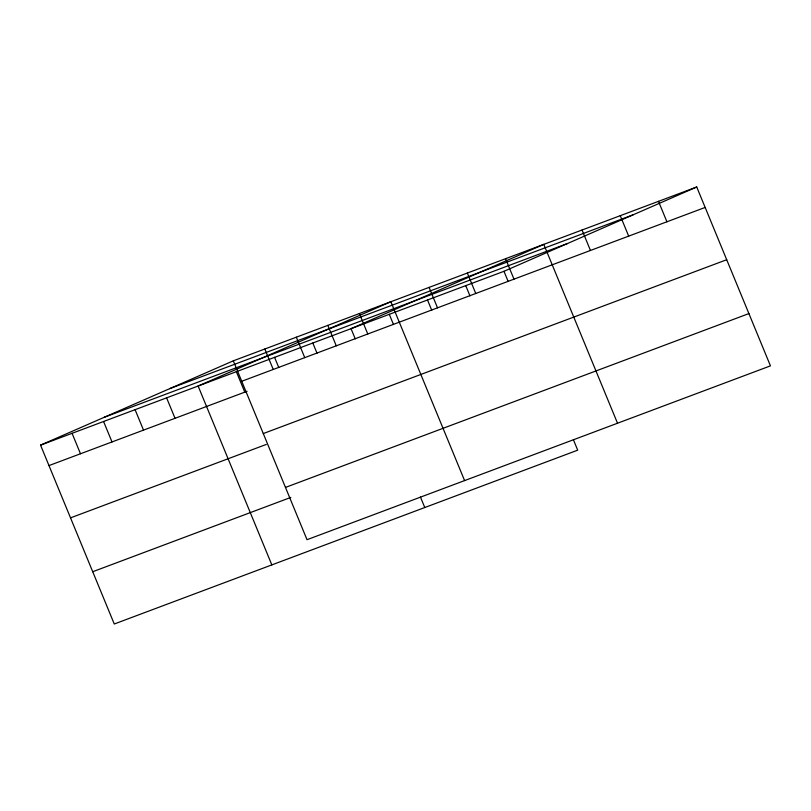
<?xml version="1.0" encoding="UTF-8"?>
<svg xmlns="http://www.w3.org/2000/svg" width="811" height="811" viewBox="0 0 811 811"><rect width="100%" height="100%" fill="white"/><g stroke="black" fill="none" stroke-linecap="round" stroke-linejoin="round"><path stroke-width="1.22" d="M573.387 439.714L577.696 450.166L114.27 624.004L40.55 445.138L233.304 360.834L696.73 186.996L770.45 365.862L307.024 539.7L233.304 360.834M40.55 445.138L503.976 271.3L696.73 186.996M169.692 388.651L633.117 214.814M104.163 417.32L567.588 243.482M241.729 381.282L705.154 207.444M48.974 465.585L247.091 391.277M263.281 433.561L726.707 259.723M70.527 517.864L266.322 444.418M285.472 487.421L748.908 313.583M92.728 571.725L290.845 497.407M658.491 201.341L666.926 221.788M620.263 215.685L628.687 236.133M582.034 230.02L590.459 250.477M617.516 423.23L543.796 244.364L351.041 328.668L355.259 338.897M505.567 258.709L513.992 279.156M503.976 271.3L508.193 281.529M467.329 273.043L475.763 293.501M465.747 285.644L469.954 295.863M429.1 287.388L437.524 307.835M427.509 299.989L431.726 310.207M464.591 480.599L390.861 301.733L198.117 386.036L271.837 564.902M389.28 314.323L393.497 324.552M359.354 313.553L367.778 334M420.463 497.072L424.771 507.534M327.837 325.373L336.271 345.821M312.813 343.012L317.03 353.231M296.329 337.194L304.754 357.641M274.584 357.347L278.791 367.576M264.812 349.014L273.246 369.461M236.346 371.691L244.78 392.139M166.6 397.856L175.034 418.304M135.092 409.677L143.517 430.124M103.575 421.497L112.009 441.944M72.067 433.317L80.492 453.765"/></g></svg>
